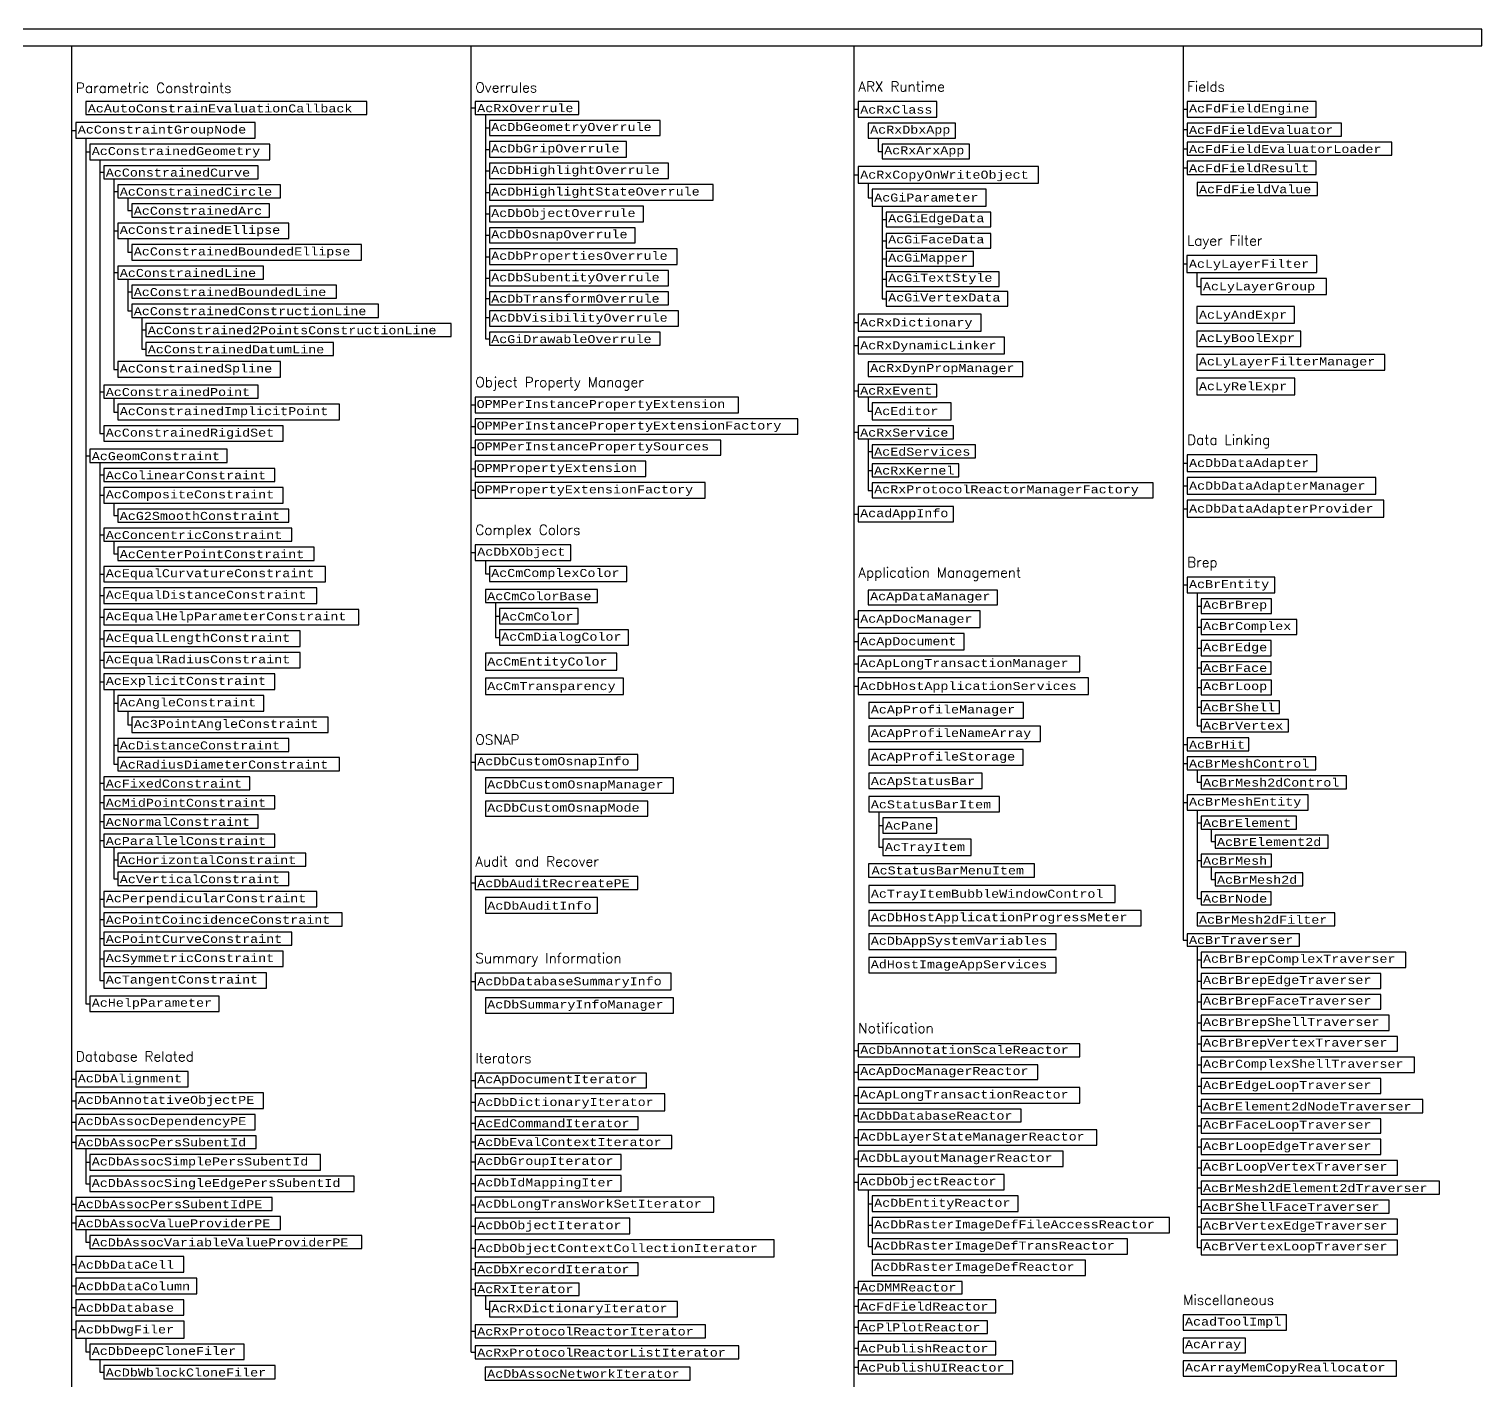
# Model space of a CAD drawing. Header units: inches. Extents: x 349 to 917, y -338 to 10.
# Drawn here: x 426.8 to 499.5, y -67.4 to 0.1 of the extents above; entities that cross this region are included whole.
import ezdxf

# ---------------------------------------------------------------- set-up
doc = ezdxf.new("R2010")
doc.units = ezdxf.units.IN
doc.header["$MEASUREMENT"] = 0
for name, color, linetype in [('ObjectARX 2009 Unmanaged classes', 7, 'Continuous'), ('ObjectARX 2010 Unmanaged classes', 7, 'Continuous'), ('ObjectARX 2010 Unmanaged classes w .NET Wrappers', 3, 'Continuous'), ('Unmanaged classes', 7, 'Continuous'), ('Unmanaged classes w .NET Wrappers', 3, 'Continuous')]:
    doc.layers.add(name, color=color, linetype=linetype)
doc.styles.add('Categories', font='romanc.shx', dxfattribs={"height": 0.5})
doc.styles.get("Standard").update_dxf_attribs({"font": 'cour.ttf'})
doc.styles.add('Unmanaged', font='cour.ttf', dxfattribs={"height": 0.2})

msp = doc.modelspace()

# ---------------------------------------------------------------- linework, layer by layer
for p, q in [((428.968, -88.382), (428.968, -0.743)), ((448.934, -66.012), (448.934, -0.773)), ((468.078, -76.718), (468.078, -0.743)), ((484.517, -0.743), (484.517, -45.416)), ((448.935, -3.842), (449.135, -3.842)), ((449.635, -4.162), (449.635, -15.374)), ((468.078, -3.909), (468.278, -3.909)), ((484.517, -3.909), (484.717, -3.909)), ((428.968, -4.964), (429.168, -4.964)), ((449.635, -4.842), (449.835, -4.842)), ((484.517, -4.924), (484.717, -4.924)), ((429.668, -5.351), (429.668, -48.602)), ((469.278, -5.358), (469.278, -6.024)), ((429.668, -6.039), (429.868, -6.039)), ((430.368, -6.427), (430.368, -20.108)), ((449.635, -5.911), (449.835, -5.911)), ((469.278, -6.024), (469.478, -6.024)), ((484.517, -5.879), (484.717, -5.879)), ((430.368, -7.054), (430.568, -7.054)), ((449.635, -6.986), (449.835, -6.986)), ((468.078, -7.185), (468.278, -7.185)), ((484.517, -6.834), (484.717, -6.834)), ((431.068, -7.382), (431.068, -16.903)), ((468.778, -7.606), (468.778, -8.328)), ((431.068, -8.009), (431.268, -8.009)), ((431.768, -8.336), (431.768, -8.964)), ((449.635, -8.061), (449.835, -8.061)), ((468.778, -8.328), (468.978, -8.328)), ((431.768, -8.964), (431.968, -8.964)), ((449.635, -9.137), (449.835, -9.137)), ((469.478, -8.749), (469.478, -13.377)), ((469.478, -9.415), (469.678, -9.415)), ((431.068, -9.979), (431.268, -9.979)), ((431.768, -10.366), (431.768, -11.054)), ((449.635, -10.205), (449.835, -10.205)), ((469.478, -10.474), (469.678, -10.474)), ((431.768, -11.054), (431.968, -11.054)), ((449.635, -11.273), (449.835, -11.273)), ((469.478, -11.387), (469.678, -11.387)), ((431.068, -12.069), (431.268, -12.069)), ((484.509, -11.637), (484.709, -11.637)), ((485.209, -12.058), (485.209, -12.763)), ((431.768, -12.396), (431.768, -13.978)), ((431.768, -13.024), (431.968, -13.024)), ((449.635, -12.349), (449.835, -12.349)), ((469.478, -12.391), (469.678, -12.391)), ((485.209, -12.763), (485.409, -12.763)), ((449.635, -13.356), (449.835, -13.356)), ((469.478, -13.377), (469.678, -13.377)), ((431.768, -13.978), (431.968, -13.978)), ((432.468, -14.306), (432.468, -15.888)), ((449.635, -14.304), (449.835, -14.304)), ((432.468, -14.933), (432.668, -14.933)), ((468.078, -14.568), (468.278, -14.568)), ((432.468, -15.888), (432.668, -15.888)), ((449.635, -15.374), (449.835, -15.374)), ((468.078, -15.711), (468.278, -15.711)), ((431.068, -16.903), (431.268, -16.903)), ((430.368, -18.018), (430.568, -18.018)), ((468.078, -17.97), (468.278, -17.97)), ((431.068, -18.345), (431.068, -19.033)), ((448.935, -18.678), (449.135, -18.678)), ((468.778, -18.275), (468.778, -18.997)), ((431.068, -19.033), (431.268, -19.033)), ((468.778, -18.997), (468.978, -18.997)), ((430.368, -20.108), (430.568, -20.108)), ((448.935, -19.753), (449.135, -19.753)), ((468.078, -20.045), (468.278, -20.045)), ((448.935, -20.812), (449.135, -20.812)), ((468.778, -20.373), (468.778, -22.948)), ((468.778, -21), (468.978, -21)), ((429.668, -21.223), (429.868, -21.223)), ((430.368, -21.551), (430.368, -47.433)), ((484.517, -21.592), (484.717, -21.592)), ((430.368, -22.178), (430.568, -22.178)), ((448.935, -21.87), (449.135, -21.87)), ((468.778, -21.948), (468.978, -21.948)), ((430.368, -23.193), (430.568, -23.193)), ((448.935, -22.945), (449.135, -22.945)), ((468.778, -22.948), (468.978, -22.948)), ((484.517, -22.728), (484.717, -22.728)), ((431.068, -23.581), (431.068, -24.208)), ((484.517, -23.867), (484.717, -23.867)), ((431.068, -24.208), (431.268, -24.208)), ((468.078, -24.139), (468.278, -24.139)), ((430.368, -25.163), (430.568, -25.163)), ((431.068, -25.49), (431.068, -26.118)), ((431.068, -26.118), (431.268, -26.118)), ((431.068, -26.118), (431.268, -26.118)), ((448.935, -26.057), (449.135, -26.057)), ((449.635, -26.445), (449.635, -27.125)), ((430.368, -27.133), (430.568, -27.133)), ((449.635, -27.125), (449.835, -27.125)), ((430.368, -28.208), (430.568, -28.208)), ((484.517, -27.676), (484.717, -27.676)), ((485.217, -28.064), (485.217, -34.707)), ((450.135, -28.546), (450.135, -30.302)), ((485.217, -28.73), (485.417, -28.73)), ((430.368, -29.283), (430.568, -29.283)), ((450.135, -29.23), (450.335, -29.23)), ((468.078, -29.383), (468.278, -29.383)), ((485.217, -29.776), (485.417, -29.776)), ((430.368, -30.359), (430.568, -30.359)), ((450.135, -30.302), (450.335, -30.302)), ((468.078, -30.504), (468.278, -30.504)), ((485.217, -30.837), (485.417, -30.837)), ((430.368, -31.434), (430.568, -31.434)), ((468.078, -31.623), (468.278, -31.623)), ((485.217, -31.823), (485.417, -31.823)), ((430.368, -32.51), (430.568, -32.51)), ((431.068, -32.897), (431.068, -36.63)), ((468.078, -32.732), (468.278, -32.732)), ((485.217, -32.795), (485.417, -32.795)), ((431.068, -33.585), (431.268, -33.585)), ((431.768, -33.973), (431.768, -34.66)), ((485.217, -33.781), (485.417, -33.781)), ((431.768, -34.66), (431.968, -34.66)), ((485.217, -34.707), (485.417, -34.707)), ((431.068, -35.675), (431.268, -35.675)), ((484.517, -35.64), (484.717, -35.64)), ((431.068, -36.63), (431.268, -36.63)), ((448.935, -36.531), (449.135, -36.531)), ((484.517, -36.587), (484.717, -36.587)), ((485.217, -36.908), (485.217, -37.533)), ((430.368, -37.585), (430.568, -37.585)), ((485.217, -37.533), (485.417, -37.533)), ((430.368, -38.539), (430.568, -38.539)), ((469.311, -39.008), (469.311, -40.78)), ((484.517, -38.546), (484.717, -38.546)), ((485.217, -38.934), (485.217, -43.336)), ((430.368, -39.494), (430.568, -39.494)), ((469.311, -39.689), (469.511, -39.689)), ((485.217, -39.554), (485.417, -39.554)), ((485.917, -39.874), (485.917, -40.499)), ((430.368, -40.449), (430.568, -40.449)), ((485.917, -40.499), (486.117, -40.499)), ((431.068, -40.776), (431.068, -42.358)), ((469.311, -40.78), (469.511, -40.78)), ((431.068, -41.404), (431.268, -41.404)), ((485.217, -41.445), (485.417, -41.445)), ((485.917, -41.765), (485.917, -42.39)), ((431.068, -42.358), (431.268, -42.358)), ((448.935, -42.561), (449.135, -42.561)), ((485.917, -42.39), (486.117, -42.39)), ((430.368, -43.373), (430.568, -43.373)), ((485.217, -43.336), (485.417, -43.336)), ((430.368, -44.388), (430.568, -44.388)), ((430.368, -45.343), (430.568, -45.343)), ((484.517, -45.416), (484.717, -45.416)), ((485.217, -45.722), (485.217, -60.784)), ((430.368, -46.358), (430.568, -46.358)), ((485.217, -46.402), (485.417, -46.402)), ((430.368, -47.433), (430.568, -47.433)), ((448.935, -47.489), (449.135, -47.489)), ((485.217, -47.463), (485.417, -47.463)), ((429.668, -48.602), (429.868, -48.602)), ((485.217, -48.51), (485.417, -48.51)), ((485.217, -49.556), (485.417, -49.556)), ((485.217, -50.603), (485.417, -50.603)), ((468.078, -50.928), (468.278, -50.928)), ((468.078, -52.021), (468.278, -52.021)), ((485.217, -51.649), (485.417, -51.649)), ((428.968, -52.37), (429.168, -52.37)), ((448.935, -52.433), (449.135, -52.433)), ((485.217, -52.71), (485.417, -52.71)), ((428.968, -53.445), (429.168, -53.445)), ((448.935, -53.521), (449.135, -53.521)), ((468.078, -53.175), (468.278, -53.175)), ((485.217, -53.716), (485.417, -53.716)), ((468.078, -54.183), (468.278, -54.183)), ((428.968, -54.513), (429.168, -54.513)), ((448.935, -54.562), (449.135, -54.562)), ((485.217, -54.707), (485.417, -54.707)), ((428.968, -55.514), (429.168, -55.514)), ((429.668, -55.834), (429.668, -57.597)), ((448.935, -55.503), (449.135, -55.503)), ((468.078, -55.284), (468.278, -55.284)), ((485.217, -55.754), (485.417, -55.754)), ((429.668, -56.522), (429.868, -56.522)), ((448.935, -56.503), (449.135, -56.503)), ((468.078, -56.345), (468.278, -56.345)), ((485.217, -56.8), (485.417, -56.8)), ((429.668, -57.597), (429.868, -57.597)), ((448.935, -57.572), (449.135, -57.572)), ((468.078, -57.513), (468.278, -57.513)), ((468.778, -57.901), (468.778, -60.732)), ((485.217, -57.792), (485.417, -57.792)), ((428.968, -58.605), (429.168, -58.605)), ((448.935, -58.64), (449.135, -58.64)), ((468.778, -58.588), (468.978, -58.588)), ((485.217, -58.737), (485.417, -58.737)), ((428.968, -59.553), (429.168, -59.553)), ((429.668, -59.88), (429.668, -60.508)), ((448.935, -59.708), (449.135, -59.708)), ((468.778, -59.664), (468.978, -59.664)), ((485.217, -59.738), (485.417, -59.738)), ((429.668, -60.508), (429.868, -60.508)), ((448.935, -60.817), (449.135, -60.817)), ((468.778, -60.732), (468.978, -60.732)), ((485.217, -60.784), (485.417, -60.784)), ((428.968, -61.622), (429.168, -61.622)), ((448.935, -61.859), (449.135, -61.859)), ((428.968, -62.698), (429.168, -62.698)), ((448.935, -62.863), (449.135, -62.863)), ((449.635, -63.169), (449.635, -63.857)), ((468.078, -62.779), (468.278, -62.779)), ((468.078, -62.779), (468.278, -62.779)), ((468.078, -62.779), (468.278, -62.779)), ((428.968, -63.773), (429.168, -63.773)), ((449.635, -63.857), (449.835, -63.857)), ((468.078, -63.712), (468.278, -63.712)), ((428.968, -64.882), (429.168, -64.882)), ((429.668, -65.303), (429.668, -65.991)), ((448.935, -64.965), (449.135, -64.965)), ((468.078, -64.76), (468.278, -64.76)), ((429.668, -65.991), (429.868, -65.991)), ((448.935, -66.012), (449.135, -66.012)), ((468.078, -65.807), (468.278, -65.807)), ((430.368, -66.379), (430.368, -67.006)), ((468.078, -66.762), (468.278, -66.762)), ((430.368, -67.006), (430.568, -67.006))]:
    msp.add_line(p, q)
for points in [[(349.9, 0.1), (349.9, -0.743), (499.443, -0.743), (499.454, 0.1)], [(429.668, -3.521), (429.668, -4.176), (443.708, -4.176), (443.708, -3.521)], [(449.135, -3.522), (449.135, -4.162), (454.317, -4.162), (454.317, -3.522)], [(468.278, -3.521), (468.278, -4.297), (472.203, -4.297), (472.203, -3.521)], [(484.717, -3.521), (484.717, -4.297), (491.159, -4.297), (491.159, -3.521)], [(429.168, -4.576), (429.168, -5.351), (438.132, -5.351), (438.132, -4.576)], [(449.835, -4.462), (449.835, -5.223), (458.378, -5.223), (458.378, -4.462)], [(468.778, -4.597), (468.778, -5.358), (473.133, -5.358), (473.133, -4.597)], [(484.717, -4.597), (484.717, -5.251), (492.434, -5.251), (492.434, -4.597)], [(429.868, -5.651), (429.868, -6.427), (438.868, -6.427), (438.868, -5.651)], [(449.835, -5.523), (449.835, -6.298), (456.698, -6.298), (456.698, -5.523)], [(469.478, -5.658), (469.478, -6.39), (473.833, -6.39), (473.833, -5.658)], [(484.717, -5.551), (484.717, -6.206), (494.956, -6.206), (494.956, -5.551)], [(484.717, -6.506), (484.717, -7.161), (491.163, -7.161), (491.163, -6.506)], [(430.568, -6.727), (430.568, -7.382), (438.272, -7.382), (438.272, -6.727)], [(449.835, -6.598), (449.835, -7.374), (458.799, -7.374), (458.799, -6.598)], [(468.278, -6.763), (468.278, -7.606), (477.284, -7.606), (477.284, -6.763)], [(431.268, -7.682), (431.268, -8.336), (439.392, -8.336), (439.392, -7.682)], [(449.835, -7.674), (449.835, -8.449), (461.016, -8.449), (461.016, -7.674)], [(468.978, -7.906), (468.978, -8.749), (474.673, -8.749), (474.673, -7.906)], [(485.217, -7.561), (485.217, -8.216), (491.239, -8.216), (491.239, -7.561)], [(431.968, -8.636), (431.968, -9.291), (438.841, -9.291), (438.841, -8.636)], [(449.835, -8.749), (449.835, -9.525), (457.538, -9.525), (457.538, -8.749)], [(469.678, -9.049), (469.678, -9.781), (474.911, -9.781), (474.911, -9.049)], [(431.268, -9.591), (431.268, -10.366), (439.812, -10.366), (439.812, -9.591)], [(449.835, -9.825), (449.835, -10.586), (457.118, -10.586), (457.118, -9.825)], [(469.678, -10.108), (469.678, -10.84), (474.911, -10.84), (474.911, -10.108)], [(431.968, -10.666), (431.968, -11.442), (443.453, -11.442), (443.453, -10.666)], [(449.835, -10.886), (449.835, -11.661), (459.219, -11.661), (459.219, -10.886)], [(469.678, -11.021), (469.678, -11.753), (474.033, -11.753), (474.033, -11.021)], [(484.709, -11.216), (484.709, -12.058), (491.198, -12.058), (491.198, -11.216)], [(431.268, -11.742), (431.268, -12.396), (438.552, -12.396), (438.552, -11.742)], [(449.835, -11.961), (449.835, -12.736), (458.799, -12.736), (458.799, -11.961)], [(469.678, -12.025), (469.678, -12.757), (475.313, -12.757), (475.313, -12.025)], [(431.968, -12.696), (431.968, -13.351), (442.193, -13.351), (442.193, -12.696)], [(449.835, -13.036), (449.835, -13.677), (458.799, -13.677), (458.799, -13.036)], [(469.678, -13.011), (469.678, -13.743), (475.751, -13.743), (475.751, -13.011)], [(485.409, -12.358), (485.409, -13.167), (491.687, -13.167), (491.687, -12.358)], [(431.968, -13.651), (431.968, -14.306), (444.294, -14.306), (444.294, -13.651)], [(485.209, -13.767), (485.209, -14.602), (490.078, -14.602), (490.078, -13.767)], [(449.835, -13.977), (449.835, -14.746), (459.292, -14.746), (459.292, -13.977)], [(468.278, -14.147), (468.278, -14.989), (474.415, -14.989), (474.415, -14.147)], [(432.668, -14.606), (432.668, -15.261), (447.935, -15.261), (447.935, -14.606)], [(449.835, -15.046), (449.835, -15.701), (458.378, -15.701), (458.378, -15.046)], [(485.209, -15.002), (485.209, -15.763), (490.405, -15.763), (490.405, -15.002)], [(432.668, -15.561), (432.668, -16.215), (442.052, -16.215), (442.052, -15.561)], [(468.278, -15.289), (468.278, -16.132), (475.592, -16.132), (475.592, -15.289)], [(431.268, -16.515), (431.268, -17.291), (439.392, -17.291), (439.392, -16.515)], [(468.778, -16.532), (468.778, -17.264), (476.496, -17.264), (476.496, -16.532)], [(485.209, -16.163), (485.209, -16.939), (494.607, -16.939), (494.607, -16.163)], [(485.209, -17.339), (485.209, -18.174), (490.098, -18.174), (490.098, -17.339)], [(430.568, -17.691), (430.568, -18.345), (438.276, -18.345), (438.276, -17.691)], [(468.278, -17.664), (468.278, -18.275), (472.203, -18.275), (472.203, -17.664)], [(431.268, -18.645), (431.268, -19.421), (442.337, -19.421), (442.337, -18.645)], [(449.135, -18.29), (449.135, -19.066), (462.284, -19.066), (462.284, -18.29)], [(468.978, -18.575), (468.978, -19.418), (472.924, -19.418), (472.924, -18.575)], [(449.135, -19.366), (449.135, -20.141), (465.248, -20.141), (465.248, -19.366)], [(430.568, -19.721), (430.568, -20.496), (439.536, -20.496), (439.536, -19.721)], [(468.278, -19.718), (468.278, -20.373), (473.04, -20.373), (473.04, -19.718)], [(429.868, -20.896), (429.868, -21.551), (436.735, -21.551), (436.735, -20.896)], [(449.135, -20.441), (449.135, -21.182), (461.413, -21.182), (461.413, -20.441)], [(468.978, -20.673), (468.978, -21.327), (474.143, -21.327), (474.143, -20.673)], [(449.135, -21.482), (449.135, -22.258), (457.662, -22.258), (457.662, -21.482)], [(468.978, -21.627), (468.978, -22.268), (473.31, -22.268), (473.31, -21.627)], [(484.717, -21.174), (484.717, -22.01), (491.198, -22.01), (491.198, -21.174)], [(430.568, -21.851), (430.568, -22.505), (439.116, -22.505), (439.116, -21.851)], [(484.717, -22.31), (484.717, -23.145), (494.147, -23.145), (494.147, -22.31)], [(430.568, -22.805), (430.568, -23.581), (439.536, -23.581), (439.536, -22.805)], [(449.135, -22.558), (449.135, -23.333), (460.626, -23.333), (460.626, -22.558)], [(468.978, -22.568), (468.978, -23.329), (483.019, -23.329), (483.019, -22.568)], [(431.268, -23.881), (431.268, -24.536), (439.816, -24.536), (439.816, -23.881)], [(468.278, -23.758), (468.278, -24.52), (473.044, -24.52), (473.044, -23.758)], [(484.717, -23.445), (484.717, -24.288), (494.556, -24.288), (494.556, -23.445)], [(430.568, -24.836), (430.568, -25.49), (439.956, -25.49), (439.956, -24.836)], [(431.268, -25.79), (431.268, -26.445), (441.077, -26.445), (441.077, -25.79)], [(431.268, -25.79), (431.268, -26.445), (441.077, -26.445), (441.077, -25.79)], [(449.135, -25.669), (449.135, -26.445), (453.901, -26.445), (453.901, -25.669)], [(430.568, -26.745), (430.568, -27.52), (441.637, -27.52), (441.637, -26.745)], [(449.835, -26.745), (449.835, -27.506), (456.712, -27.506), (456.712, -26.745)], [(484.717, -27.288), (484.717, -28.064), (489.094, -28.064), (489.094, -27.288)], [(430.568, -27.82), (430.568, -28.596), (441.217, -28.596), (441.217, -27.82)], [(449.635, -27.906), (449.635, -28.546), (455.237, -28.546), (455.237, -27.906)], [(468.778, -27.94), (468.778, -28.672), (475.235, -28.672), (475.235, -27.94)], [(430.568, -28.896), (430.568, -29.671), (443.318, -29.671), (443.318, -28.896)], [(450.335, -28.846), (450.335, -29.614), (454.279, -29.614), (454.279, -28.846)], [(468.278, -28.972), (468.278, -29.793), (474.374, -29.793), (474.374, -28.972)], [(485.417, -28.364), (485.417, -29.096), (488.932, -29.096), (488.932, -28.364)], [(485.417, -29.396), (485.417, -30.157), (490.199, -30.157), (490.199, -29.396)], [(430.568, -29.971), (430.568, -30.746), (440.377, -30.746), (440.377, -29.971)], [(450.335, -29.914), (450.335, -30.689), (456.792, -30.689), (456.792, -29.914)], [(468.278, -30.093), (468.278, -30.914), (473.563, -30.914), (473.563, -30.093)], [(485.417, -30.457), (485.417, -31.218), (488.918, -31.218), (488.918, -30.457)], [(430.568, -31.046), (430.568, -31.822), (440.377, -31.822), (440.377, -31.046)], [(449.635, -31.089), (449.635, -31.932), (456.204, -31.932), (456.204, -31.089)], [(468.278, -31.235), (468.278, -32.01), (479.357, -32.01), (479.357, -31.235)], [(485.417, -31.518), (485.417, -32.129), (488.918, -32.129), (488.918, -31.518)], [(430.568, -32.122), (430.568, -32.897), (439.116, -32.897), (439.116, -32.122)], [(449.635, -32.332), (449.635, -33.151), (456.55, -33.151), (456.55, -32.332)], [(468.278, -32.31), (468.278, -33.153), (479.792, -33.153), (479.792, -32.31)], [(485.417, -32.429), (485.417, -33.161), (488.932, -33.161), (488.932, -32.429)], [(431.268, -33.197), (431.268, -33.973), (438.556, -33.973), (438.556, -33.197)], [(468.811, -33.552), (468.811, -34.327), (476.529, -34.327), (476.529, -33.552)], [(485.417, -33.461), (485.417, -34.101), (489.329, -34.101), (489.329, -33.461)], [(431.968, -34.273), (431.968, -35.048), (441.777, -35.048), (441.777, -34.273)], [(468.811, -34.727), (468.811, -35.502), (477.39, -35.502), (477.39, -34.727)], [(485.417, -34.401), (485.417, -35.012), (489.779, -35.012), (489.779, -34.401)], [(431.268, -35.348), (431.268, -36.003), (439.816, -36.003), (439.816, -35.348)], [(484.717, -35.312), (484.717, -35.967), (487.802, -35.967), (487.802, -35.312)], [(431.268, -36.303), (431.268, -36.957), (442.337, -36.957), (442.337, -36.303)], [(449.135, -36.151), (449.135, -36.912), (457.263, -36.912), (457.263, -36.151)], [(468.811, -35.902), (468.811, -36.678), (476.514, -36.678), (476.514, -35.902)], [(484.717, -36.267), (484.717, -36.908), (491.15, -36.908), (491.15, -36.267)], [(430.568, -37.257), (430.568, -37.912), (437.856, -37.912), (437.856, -37.257)], [(449.635, -37.312), (449.635, -38.073), (459.033, -38.073), (459.033, -37.312)], [(468.811, -37.078), (468.811, -37.843), (474.466, -37.843), (474.466, -37.078)], [(485.417, -37.208), (485.417, -37.858), (492.69, -37.858), (492.69, -37.208)], [(430.568, -38.212), (430.568, -38.867), (439.116, -38.867), (439.116, -38.212)], [(449.635, -38.473), (449.635, -39.234), (457.758, -39.234), (457.758, -38.473)], [(468.811, -38.243), (468.811, -39.008), (475.339, -39.008), (475.339, -38.243)], [(484.717, -38.158), (484.717, -38.934), (490.775, -38.934), (490.775, -38.158)], [(430.568, -39.167), (430.568, -39.822), (438.276, -39.822), (438.276, -39.167)], [(469.511, -39.308), (469.511, -40.069), (472.198, -40.069), (472.198, -39.308)], [(485.417, -39.234), (485.417, -39.874), (490.183, -39.874), (490.183, -39.234)], [(430.568, -40.122), (430.568, -40.776), (439.116, -40.776), (439.116, -40.122)], [(469.511, -40.369), (469.511, -41.19), (473.921, -41.19), (473.921, -40.369)], [(486.117, -40.174), (486.117, -40.824), (491.761, -40.824), (491.761, -40.174)], [(431.268, -41.076), (431.268, -41.731), (440.656, -41.731), (440.656, -41.076)], [(485.417, -41.124), (485.417, -41.765), (488.939, -41.765), (488.939, -41.124)], [(431.268, -42.031), (431.268, -42.686), (439.816, -42.686), (439.816, -42.031)], [(468.811, -42.291), (468.811, -41.59), (477.063, -41.59), (477.063, -42.291)], [(486.117, -42.065), (486.117, -42.715), (490.501, -42.715), (490.501, -42.065)], [(449.135, -42.234), (449.135, -42.888), (457.258, -42.888), (457.258, -42.234)], [(468.811, -42.691), (468.811, -43.533), (481.124, -43.533), (481.124, -42.691)], [(430.568, -42.986), (430.568, -43.761), (441.217, -43.761), (441.217, -42.986)], [(449.635, -43.288), (449.635, -44.071), (455.245, -44.071), (455.245, -43.288)], [(485.417, -43.015), (485.417, -43.656), (488.918, -43.656), (488.918, -43.015)], [(430.568, -44.061), (430.568, -44.716), (442.477, -44.716), (442.477, -44.061)], [(468.811, -43.933), (468.811, -44.709), (482.411, -44.709), (482.411, -43.933)], [(485.217, -44.056), (485.217, -44.71), (492.094, -44.71), (492.094, -44.056)], [(430.568, -45.016), (430.568, -45.67), (439.956, -45.67), (439.956, -45.016)], [(468.811, -45.109), (468.811, -45.884), (478.178, -45.884), (478.178, -45.109)], [(484.717, -45.11), (484.717, -45.722), (490.334, -45.722), (490.334, -45.11)], [(430.568, -45.97), (430.568, -46.746), (439.536, -46.746), (439.536, -45.97)], [(468.811, -46.284), (468.811, -47.06), (478.178, -47.06), (478.178, -46.284)], [(485.417, -46.022), (485.417, -46.783), (495.656, -46.783), (495.656, -46.022)], [(430.568, -47.046), (430.568, -47.821), (438.696, -47.821), (438.696, -47.046)], [(449.135, -47.071), (449.135, -47.906), (458.931, -47.906), (458.931, -47.071)], [(485.417, -47.083), (485.417, -47.844), (494.395, -47.844), (494.395, -47.083)], [(429.868, -48.221), (429.868, -48.982), (436.326, -48.982), (436.326, -48.221)], [(449.635, -48.306), (449.635, -49.067), (459.033, -49.067), (459.033, -48.306)], [(485.417, -48.144), (485.417, -48.876), (494.395, -48.876), (494.395, -48.144)], [(485.417, -49.176), (485.417, -49.937), (494.815, -49.937), (494.815, -49.176)], [(468.278, -50.601), (468.278, -51.256), (479.357, -51.256), (479.357, -50.601)], [(485.417, -50.237), (485.417, -50.969), (495.235, -50.969), (495.235, -50.237)], [(485.417, -51.269), (485.417, -52.03), (496.076, -52.03), (496.076, -51.269)], [(429.168, -51.982), (429.168, -52.758), (434.775, -52.758), (434.775, -51.982)], [(449.135, -52.067), (449.135, -52.799), (457.693, -52.799), (457.693, -52.067)], [(468.278, -51.656), (468.278, -52.387), (477.256, -52.387), (477.256, -51.656)], [(468.278, -52.787), (468.278, -53.563), (479.357, -53.563), (479.357, -52.787)], [(485.417, -52.33), (485.417, -53.091), (494.395, -53.091), (494.395, -52.33)], [(429.168, -53.058), (429.168, -53.833), (438.552, -53.833), (438.552, -53.058)], [(449.135, -53.099), (449.135, -53.942), (458.615, -53.942), (458.615, -53.099)], [(485.417, -53.391), (485.417, -54.041), (496.496, -54.041), (496.496, -53.391)], [(429.168, -54.133), (429.168, -54.894), (438.132, -54.894), (438.132, -54.133)], [(449.135, -54.242), (449.135, -54.882), (457.273, -54.882), (457.273, -54.242)], [(468.278, -53.863), (468.278, -54.503), (476.416, -54.503), (476.416, -53.863)], [(485.417, -54.341), (485.417, -55.073), (494.395, -55.073), (494.395, -54.341)], [(429.168, -55.194), (429.168, -55.834), (438.175, -55.834), (438.175, -55.194)], [(449.135, -55.183), (449.135, -55.823), (458.954, -55.823), (458.954, -55.183)], [(468.278, -54.903), (468.278, -55.664), (480.197, -55.664), (480.197, -54.903)], [(485.417, -55.373), (485.417, -56.134), (494.395, -56.134), (494.395, -55.373)], [(429.868, -56.134), (429.868, -56.91), (441.396, -56.91), (441.396, -56.134)], [(449.135, -56.123), (449.135, -56.884), (456.433, -56.884), (456.433, -56.123)], [(468.278, -55.964), (468.278, -56.725), (478.517, -56.725), (478.517, -55.964)], [(485.417, -56.434), (485.417, -57.166), (495.235, -57.166), (495.235, -56.434)], [(429.868, -57.21), (429.868, -57.985), (443.076, -57.985), (443.076, -57.21)], [(449.135, -57.184), (449.135, -57.959), (456.433, -57.959), (456.433, -57.184)], [(468.278, -57.125), (468.278, -57.901), (475.575, -57.901), (475.575, -57.125)], [(485.417, -57.466), (485.417, -58.117), (497.336, -58.117), (497.336, -57.466)], [(429.168, -58.285), (429.168, -58.925), (438.973, -58.925), (438.973, -58.285)], [(449.135, -58.259), (449.135, -59.02), (461.054, -59.02), (461.054, -58.259)], [(468.978, -58.201), (468.978, -58.976), (476.275, -58.976), (476.275, -58.201)], [(485.417, -58.417), (485.417, -59.057), (494.815, -59.057), (494.815, -58.417)], [(429.168, -59.225), (429.168, -59.88), (439.393, -59.88), (439.393, -59.225)], [(449.135, -59.32), (449.135, -60.096), (456.853, -60.096), (456.853, -59.32)], [(468.978, -59.276), (468.978, -60.051), (483.838, -60.051), (483.838, -59.276)], [(485.417, -59.357), (485.417, -60.118), (495.235, -60.118), (495.235, -59.357)], [(429.868, -60.18), (429.868, -60.835), (443.454, -60.835), (443.454, -60.18)], [(449.135, -60.396), (449.135, -61.238), (464.065, -61.238), (464.065, -60.396)], [(468.978, -60.351), (468.978, -61.112), (481.738, -61.112), (481.738, -60.351)], [(485.417, -60.418), (485.417, -61.15), (495.235, -61.15), (495.235, -60.418)], [(429.168, -61.235), (429.168, -62.01), (434.562, -62.01), (434.562, -61.235)], [(449.135, -61.538), (449.135, -62.179), (457.273, -62.179), (457.273, -61.538)], [(468.978, -61.412), (468.978, -62.173), (479.637, -62.173), (479.637, -61.412)], [(429.168, -62.31), (429.168, -63.085), (435.218, -63.085), (435.218, -62.31)], [(449.135, -62.558), (449.135, -63.169), (454.332, -63.169), (454.332, -62.558)], [(468.278, -62.473), (468.278, -63.085), (473.474, -63.085), (473.474, -62.473)], [(429.168, -63.385), (429.168, -64.16), (434.567, -64.16), (434.567, -63.385)], [(449.835, -63.469), (449.835, -64.244), (459.233, -64.244), (459.233, -63.469)], [(468.278, -63.385), (468.278, -64.039), (475.155, -64.039), (475.155, -63.385)], [(429.168, -64.46), (429.168, -65.303), (434.574, -65.303), (434.574, -64.46)], [(468.278, -64.439), (468.278, -65.08), (474.735, -65.08), (474.735, -64.439)], [(484.517, -64.15), (484.517, -64.911), (489.69, -64.911), (489.69, -64.15)], [(449.135, -64.644), (449.135, -65.285), (460.634, -65.285), (460.634, -64.644)], [(484.517, -65.311), (484.517, -66.043), (487.634, -66.043), (487.634, -65.311)], [(429.868, -65.603), (429.868, -66.379), (437.586, -66.379), (437.586, -65.603)], [(449.135, -65.685), (449.135, -66.339), (462.315, -66.339), (462.315, -65.685)], [(468.278, -65.48), (468.278, -66.134), (475.155, -66.134), (475.155, -65.48)], [(430.568, -66.679), (430.568, -67.333), (439.127, -67.333), (439.127, -66.679)], [(449.634, -66.759), (449.634, -67.399), (459.873, -67.399), (459.873, -66.759)], [(468.278, -66.434), (468.278, -67.089), (475.996, -67.089), (475.996, -66.434)], [(484.517, -66.443), (484.517, -67.204), (495.176, -67.204), (495.176, -66.443)]]:
    msp.add_lwpolyline(points, close=True)

# ---------------------------------------------------------------- texts
at = {"color": 1, "char_height": 0.5, "attachment_point": 1, "style": 'Categories'}
for s, insert, width in [('Parametric Constraints', (429.17, -2.591), 10.09363), ('Overrules', (449.135, -2.563), 8.96376), ('ARX Runtime', (468.278, -2.521), 5.29807), ('Fields', (484.717, -2.521), 6.44274), ('Layer Filter', (484.709, -10.216), 5.20051), ('Object Property Manager', (449.135, -17.29), 13.1494), ('Complex Colors', (449.135, -24.669), 6.53124), ('Application Management', (468.278, -26.799), 11.30507), ('Brep', (484.717, -26.288), 4.37778), ('OSNAP', (449.135, -35.151), 8.12786), ('Audit and Recover', (449.135, -41.234), 8.12342), ('Summary Information', (449.135, -46.071), 10.03761), ('Notification', (468.278, -49.562), 8.97846), ('Database Related', (429.168, -50.982), 8.1388), ('Iterators', (449.135, -51.067), 8.55829), ('Miscellaneous', (484.517, -63.15), 3.11726)]:
    msp.add_mtext(s, dxfattribs=dict(at, insert=insert, width=width))
at = {"insert": (484.717, -20.174), "char_height": 0.5, "width": 6.48118, "attachment_point": 1, "style": 'Categories'}
msp.add_mtext('{\\C1;Data Linking}', dxfattribs=at)
at = {"layer": 'ObjectARX 2009 Unmanaged classes', "insert": (468.378, -50.701), "char_height": 0.4, "attachment_point": 1}
msp.add_mtext('{\\Fcourier new;AcDbAnnotationScaleReactor}', dxfattribs=at)
at = {"layer": 'ObjectARX 2010 Unmanaged classes', "style": 'Unmanaged'}
for s, p in [('AcAutoConstrainEvaluationCallback', (429.763, -4.065)), ('AcConstraintGroupNode', (429.263, -5.119)), ('AcConstrainedGeometry', (429.963, -6.195)), ('AcConstrainedCurve', (430.663, -7.27)), ('AcConstrainedCircle', (431.363, -8.225)), ('AcConstrainedArc', (432.063, -9.18)), ('AcConstrainedEllipse', (431.363, -10.134)), ('AcConstrainedBoundedEllipse', (432.063, -11.21)), ('AcConstrainedLine', (431.363, -12.285)), ('AcConstrainedBoundedLine', (432.063, -13.24)), ('AcConstrainedConstructionLine', (432.063, -14.195)), ('AcConstrained2PointsConstructionLine', (432.763, -15.149)), ('AcConstrainedDatumLine', (432.763, -16.104)), ('AcConstrainedSpline', (431.363, -17.059)), ('AcConstrainedPoint', (430.663, -18.234)), ('AcConstrainedImplicitPoint', (431.363, -19.189)), ('AcConstrainedRigidSet', (430.663, -20.264)), ('AcGeomConstraint', (429.963, -21.439)), ('AcColinearConstraint', (430.663, -22.394)), ('AcCompositeConstraint', (430.663, -23.349)), ('AcG2SmoothConstraint', (431.363, -24.424)), ('AcConcentricConstraint', (430.663, -25.379)), ('AcCenterPointConstraint', (431.363, -26.334)), ('AcEqualCurvatureConstraint', (430.663, -27.288)), ('AcEqualDistanceConstraint', (430.663, -28.364)), ('AcEqualHelpParameterConstraint', (430.663, -29.439)), ('AcEqualLengthConstraint', (430.663, -30.515)), ('AcEqualRadiusConstraint', (430.663, -31.59)), ('AcExplicitConstraint', (430.663, -32.665)), ('AcAngleConstraint', (431.363, -33.741)), ('Ac3PointAngleConstraint', (432.063, -34.816)), ('AcDistanceConstraint', (431.363, -35.891)), ('AcRadiusDiameterConstraint', (431.363, -36.846)), ('AcFixedConstraint', (430.663, -37.801)), ('AcMidPointConstraint', (430.663, -38.756)), ('AcNormalConstraint', (430.663, -39.71)), ('AcParallelConstraint', (430.663, -40.665)), ('AcHorizontalConstraint', (431.363, -41.62)), ('AcVerticalConstraint', (431.363, -42.574)), ('AcPerpendicularConstraint', (430.663, -43.529)), ('AcPointCoincidenceConstraint', (430.663, -44.604)), ('AcPointCurveConstraint', (430.663, -45.559)), ('AcSymmetricConstraint', (430.663, -46.514)), ('AcTangentConstraint', (430.663, -47.589)), ('AcHelpParameter', (429.963, -48.75)), ('AcDbAssocDependencyPE', (429.263, -54.662)), ('AcDbAssocPersSubentId', (429.263, -55.723)), ('AcDbAssocSimplePersSubentId', (429.963, -56.678)), ('AcDbAssocSingleEdgePersSubentId', (429.963, -57.753)), ('AcDbAssocPersSubentIdPE', (429.263, -58.814)), ('AcDbAssocValueProviderPE', (429.263, -59.769)), ('AcDbAssocVariableValueProviderPE', (429.963, -60.724)), ('AcDbAssocNetworkIterator', (449.729, -67.288))]:
    msp.add_text(s, height=0.4, dxfattribs=at).set_placement(p)
at = {"layer": 'ObjectARX 2010 Unmanaged classes w .NET Wrappers', "style": 'Unmanaged'}
for s, p in [('AcRxOverrule', (449.229, -4.051)), ('AcDbGeometryOverrule', (449.929, -4.991)), ('AcDbGripOverrule', (449.929, -6.066)), ('AcDbHighlightOverrule', (449.929, -7.142)), ('AcDbHighlightStateOverrule', (449.929, -8.217)), ('AcDbObjectOverrule', (449.929, -9.293)), ('AcDbOsnapOverrule', (449.929, -10.354)), ('AcDbPropertiesOverrule', (449.929, -11.429)), ('AcDbSubentityOverrule', (449.929, -12.504)), ('AcDbTransformOverrule', (449.929, -13.565)), ('AcDbVisibilityOverrule', (449.929, -14.52)), ('AcGiDrawableOverrule', (449.929, -15.59))]:
    msp.add_text(s, height=0.4, dxfattribs=at).set_placement(p)
at = {"layer": 'Unmanaged classes', "style": 'Unmanaged'}
for s, p in [('AcFdFieldEngine', (484.811, -4.065)), ('AcRxDbxApp', (468.872, -5.126)), ('AcFdFieldEvaluator', (484.811, -5.14)), ('AcRxArxApp', (469.572, -6.158)), ('AcFdFieldEvaluatorLoader', (484.811, -6.095)), ('AcRxCopyOnWriteObject', (468.375, -7.375)), ('AcFdFieldResult', (484.811, -7.05)), ('AcFdFieldValue', (485.311, -8.104)), ('AcGiParameter', (469.075, -8.518)), ('AcLyBoolExpr', (485.303, -15.531)), ('AcRxDynPropManager', (468.872, -17.032)), ('AcLyLayerFilterManager', (485.303, -16.707)), ('AcRxEvent', (468.372, -18.164)), ('OPMPerInstancePropertyExtension', (449.199, -18.834)), ('OPMPerInstancePropertyExtensionFactory', (449.199, -19.909)), ('AcRxService', (468.372, -20.261)), ('OPMPerInstancePropertySources', (449.199, -20.95)), ('AcEdServices', (469.072, -21.216)), ('OPMPropertyExtension', (449.199, -22.026)), ('AcRxKernel', (469.072, -22.156)), ('OPMPropertyExtensionFactory', (449.199, -23.101)), ('AcRxProtocolReactorManagerFactory', (469.072, -23.097)), ('AcadAppInfo', (468.372, -24.288)), ('AcDbXObject', (449.229, -26.213)), ('AcCmComplexColor', (449.929, -27.274)), ('AcBrEntity', (484.811, -27.832)), ('AcCmColorBase', (449.729, -28.435)), ('AcApDataManager', (468.872, -28.44)), ('AcBrBrep', (485.511, -28.864)), ('AcBrComplex', (485.511, -29.925)), ('AcCmDialogColor', (450.429, -30.458)), ('AcBrEdge', (485.511, -30.986)), ('AcApLongTransactionManager', (468.372, -31.778)), ('AcBrFace', (485.511, -32.018)), ('AcBrLoop', (485.511, -32.929)), ('AcApProfileManager', (468.905, -34.095)), ('AcBrShell', (485.511, -33.99)), ('AcApProfileNameArray', (468.905, -35.27)), ('AcBrVertex', (485.511, -34.901)), ('AcBrHit', (484.811, -35.856)), ('AcDbCustomOsnapInfo', (449.229, -36.68)), ('AcApProfileStorage', (468.905, -36.446)), ('AcBrMeshControl', (484.811, -36.796)), ('AcDbCustomOsnapManager', (449.729, -37.841)), ('AcBrMesh2dControl', (485.511, -37.747)), ('AcBrMeshEntity', (484.811, -38.702)), ('AcDbCustomOsnapMode', (449.729, -39.002)), ('AcBrElement', (485.511, -39.763)), ('AcBrElement2d', (486.211, -40.713)), ('AcBrMesh', (485.511, -41.654)), ('AcStatusBarMenuItem', (468.945, -42.139)), ('AcDbAuditRecreatePE', (449.229, -42.777)), ('AcBrMesh2d', (486.211, -42.604)), ('AcBrNode', (485.511, -43.544)), ('AcDbHostApplicationProgressMeter', (468.905, -44.477)), ('AcBrMesh2dFilter', (485.311, -44.599)), ('AcDbAppSystemVariables', (468.905, -45.652)), ('AcBrTraverser', (484.811, -45.61)), ('AdHostImageAppServices', (468.905, -46.828)), ('AcBrBrepComplexTraverser', (485.511, -46.551)), ('AcBrBrepEdgeTraverser', (485.511, -47.612)), ('AcDbSummaryInfoManager', (449.729, -48.835)), ('AcBrBrepFaceTraverser', (485.511, -48.644)), ('AcBrBrepShellTraverser', (485.511, -49.705)), ('AcBrBrepVertexTraverser', (485.511, -50.737)), ('AcBrComplexShellTraverser', (485.511, -51.798)), ('AcDbAlignment', (429.263, -52.526)), ('AcApDocumentIterator', (449.229, -52.567)), ('AcApDocManagerReactor', (468.372, -52.156)), ('AcApLongTransactionReactor', (468.372, -53.331)), ('AcBrEdgeLoopTraverser', (485.511, -52.859)), ('AcBrElement2dNodeTraverser', (485.511, -53.93)), ('AcEdCommandIterator', (449.229, -54.771)), ('AcDbDatabaseReactor', (468.372, -54.392)), ('AcBrFaceLoopTraverser', (485.511, -54.841)), ('AcDbLayerStateManagerReactor', (468.372, -55.432)), ('AcDbEvalContextIterator', (449.229, -55.712)), ('AcBrLoopEdgeTraverser', (485.511, -55.902)), ('AcDbGroupIterator', (449.229, -56.652)), ('AcDbLayoutManagerReactor', (468.372, -56.493)), ('AcBrLoopVertexTraverser', (485.511, -56.934)), ('AcDbIdMappingIter', (449.229, -57.727)), ('AcDbObjectReactor', (468.372, -57.669)), ('AcBrMesh2dElement2dTraverser', (485.511, -58.006)), ('AcDbLongTransWorkSetIterator', (449.229, -58.788)), ('AcDbEntityReactor', (469.072, -58.744)), ('AcBrShellFaceTraverser', (485.511, -58.946)), ('AcDbObjectIterator', (449.229, -59.864)), ('AcDbRasterImageDefFileAccessReactor', (469.072, -59.819)), ('AcBrVertexEdgeTraverser', (485.511, -59.886)), ('AcDbRasterImageDefTransReactor', (469.072, -60.88)), ('AcBrVertexLoopTraverser', (485.511, -60.918)), ('AcDbXrecordIterator', (449.229, -62.067)), ('AcDbRasterImageDefReactor', (469.072, -61.942)), ('AcRxIterator', (449.229, -63.058)), ('AcDMMReactor', (468.372, -62.973)), ('AcRxDictionaryIterator', (449.929, -64.012)), ('AcFdFieldReactor', (468.372, -63.928)), ('AcPlPlotReactor', (468.372, -64.969)), ('AcadToolImpl', (484.611, -64.679)), ('AcRxProtocolReactorIterator', (449.229, -65.173)), ('AcDbDeepCloneFiler', (429.963, -66.147)), ('AcRxProtocolReactorListIterator', (449.229, -66.228)), ('AcPublishReactor', (468.372, -66.023)), ('AcArray', (484.611, -65.811)), ('AcDbWblockCloneFiler', (430.663, -67.222)), ('AcPublishUIReactor', (468.372, -66.978)), ('AcArrayMemCopyReallocator', (484.611, -66.972))]:
    msp.add_text(s, height=0.4, dxfattribs=at).set_placement(p)
at = {"layer": 'Unmanaged classes w .NET Wrappers', "style": 'Unmanaged'}
for s, p in [('AcRxClass', (468.375, -4.126)), ('AcGiEdgeData', (469.772, -9.549)), ('AcGiFaceData', (469.772, -10.608)), ('AcGiMapper', (469.772, -11.521)), ('AcLyLayerFilter', (484.806, -11.827)), ('AcGiTextStyle', (469.772, -12.525)), ('AcGiVertexData', (469.772, -13.511)), ('AcLyLayerGroup', (485.506, -12.953)), ('AcRxDictionary', (468.375, -14.758)), ('AcLyAndExpr', (485.306, -14.371)), ('AcRxDynamicLinker', (468.375, -15.901)), ('AcLyRelExpr', (485.306, -17.943)), ('AcEditor', (469.075, -19.187)), ('AcDbDataAdapter', (484.814, -21.779)), ('AcDbDataAdapterManager', (484.814, -22.914)), ('AcDbDataAdapterProvider', (484.814, -24.057)), ('AcCmColor', (450.432, -29.451)), ('AcApDocManager', (468.375, -29.562)), ('AcApDocument', (468.375, -30.683)), ('AcCmEntityColor', (449.732, -31.701)), ('AcCmTransparency', (449.732, -32.927)), ('AcDbHostApplicationServices', (468.375, -32.922)), ('AcApStatusBar', (468.908, -37.672)), ('AcStatusBarItem', (468.908, -38.838)), ('AcPane', (469.608, -39.898)), ('AcTrayItem', (469.608, -40.959)), ('AcDbAuditInfo', (449.732, -43.9)), ('AcTrayItemBubbleWindowControl', (468.908, -43.302)), ('AcDbDatabaseSummaryInfo', (449.232, -47.675)), ('AcDbAnnotativeObjectPE', (429.263, -53.601)), ('AcDbDictionaryIterator', (449.232, -53.711)), ('AcDbObjectContextCollectionIterator', (449.232, -61.007)), ('AcDbDataCell', (429.266, -61.839)), ('AcDbDataColumn', (429.266, -62.915)), ('AcDbDatabase', (429.266, -63.99)), ('AcDbDwgFiler', (429.266, -65.072))]:
    msp.add_text(s, height=0.4, dxfattribs=at).set_placement(p)

doc.saveas('drawing.dxf')
